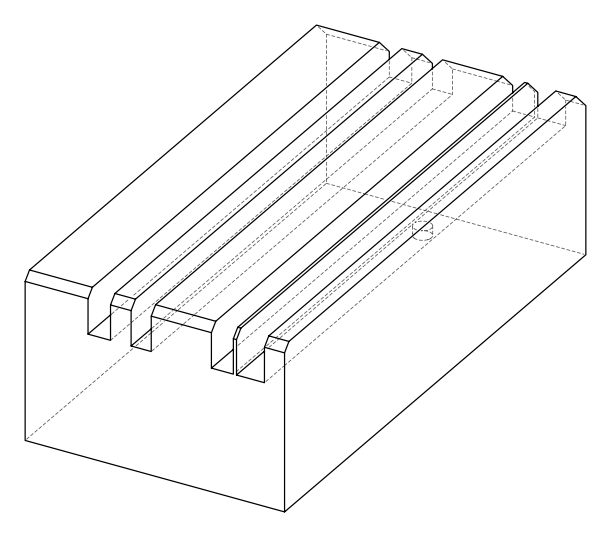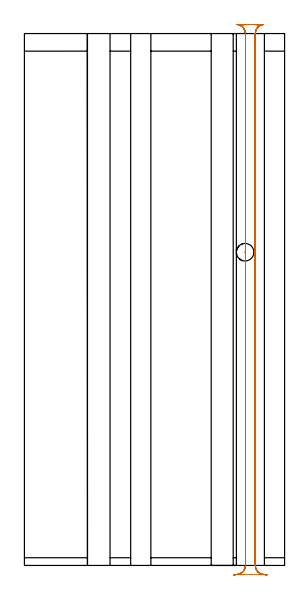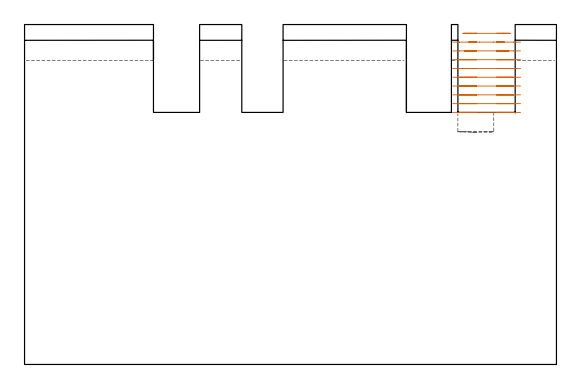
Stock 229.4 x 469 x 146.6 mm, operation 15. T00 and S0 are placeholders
(PLAN: 15 operations, 2 tool changes, 94 min)
(1 INDEXABLE_INSERT_DRILL_BLIND_HOLE_FROM_SOLID | STEP1POCKET | NXT0302_002 | 0.2 min | 8712 mm3)
(2 AREA_MILL | FG_CHAMFER_SURFACE | UGT0205_001 | 0.23 min | 263 mm3)
(3 AREA_MILL_1 | FG_CHAMFER_SURFACE_1 | UGT0205_001 | 1.11 min | 3015 mm3)
(4 AREA_MILL_2 | FG_CHAMFER_SURFACE_2 | UGT0205_001 | 0.33 min | 2089 mm3)
(5 AREA_MILL_3 | FG_CHAMFER_SURFACE_3 | UGT0205_001 | 0.62 min | 620 mm3)
(6 AREA_MILL_4 | FG_CHAMFER_SURFACE_4 | UGT0205_001 | 1.12 min | 3940 mm3)
(7 AREA_MILL_5 | FG_CHAMFER_SURFACE_5 | UGT0205_001 | 1.51 min | 1384 mm3)
(8 AREA_MILL_6 | FG_CHAMFER_SURFACE_6 | UGT0205_001 | 2.93 min | 7552 mm3)
(9 AREA_MILL_7 | FG_CHAMFER_SURFACE_7 | UGT0205_001 | 1.46 min | 1430 mm3)
(10 AREA_MILL_8 | FG_CHAMFER_SURFACE_8 | UGT0205_001 | 2.81 min | 8052 mm3)
(11 AREA_MILL_9 | FG_CHAMFER_SURFACE_9 | UGT0205_001 | 0.61 min | 511 mm3)
(12 MILL_RECTANGULAR_SLOT | SLOT_RECTANGULAR | NXT0201_012 | Follow Part, ap 4, ae 75% | 20.22 min | 342941 mm3)
(13 MILL_RECTANGULAR_SLOT_1 | SLOT_RECTANGULAR_1 | NXT0201_012 | Follow Part, ap 4, ae 75% | 20.24 min | 351825 mm3)
(14 MILL_RECTANGULAR_SLOT_2 | SLOT_RECTANGULAR_2 | NXT0201_012 | Follow Part, ap 4, ae 75% | 20.24 min | 314585 mm3)
(15 MILL_RECTANGULAR_SLOT_3 | SLOT_RECTANGULAR_3 | NXT0201_012 | Follow Part, ap 4, ae 75% | 20.42 min | 429928 mm3)
(TOOL NXT0302_002 | Index. Insert Drill 15.5mm [880-D1550L20-05] | D15.5 PA176 FL78 Z2)
(TOOL UGT0205_001 | Chamfer Mill 20 x 3 x 45 deg. | D20 FL50 Z2)
(TOOL NXT0201_012 | ENDMILL 16mm [2P460-1600-NA 1630] | D16 FL38 Z6)
(OP 15 MILL_RECTANGULAR_SLOT_3)
G17 G21 G94 G90
T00 M6
G54
G17 G0 G90 X189.558 Y477.12 S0 M3
G43 Z156.6 H1
Z142.81
G94 G1 X191.9 Y475.245 F250.
G2 X194.9 Y469. R8. F500.
G1 Y277.445
G2 X194.803 Y276.2 R8.
X194.9 Y274.955 R8.
G1 Y0.
G2 X189.117 Y-7.687 R8.
G1 X189.109 Y-7.716
G3 X191.223 Y-8. R8.
G1 X207.272
G3 X209.388 Y-7.715 R8.
G1 X209.38 Y-7.686
G2 X203.6 Y0. R8.
G1 Y469.
G2 X206.6 Y475.245 R8.
G1 X208.942 Y477.12 F250.
G0 Z156.6
X213.897 Y-8.23
Z139.02
G1 X210.908 Y-7.97
G2 X203.6 Y0. R8. F500.
G1 Y469.
G2 X206.946 Y475.507 R8.
G3 X202.292 Y477. R8.
G1 X196.222
G3 X191.561 Y475.502 R8.
G2 X194.9 Y469. R8.
G1 Y277.445
G2 X194.803 Y276.2 R8.
X194.9 Y274.955 R8.
G1 Y0.
G2 X187.592 Y-7.97 R8.
G1 X184.603 Y-8.23 F250.
G0 X213.897 Z135.23
G1 X210.908 Y-7.97
G2 X203.6 Y0. R8. F500.
G1 Y469.
G2 X208.846 Y476.511 R8.
G1 X208.856 Y476.539
G3 X206.181 Y477. R8.
G1 X192.376
G3 X189.672 Y476.529 R8.
G1 X189.682 Y476.501
G2 X194.9 Y469. R8.
G1 Y277.445
G2 X194.803 Y276.2 R8.
X194.9 Y274.955 R8.
G1 Y0.
G2 X187.592 Y-7.97 R8.
G1 X184.603 Y-8.23 F250.
G0 X213.897 Z131.44
G1 X210.908 Y-7.97
G2 X203.6 Y0. R8. F500.
G1 Y469.
G2 X210.824 Y476.962 R8.
G1 X210.825 Y476.992
G3 X210.472 Y477. R8.
G1 X187.903
G3 X187.639 Y476.996 R8.
G1 X187.64 Y476.966
G2 X194.9 Y469. R8.
G1 Y277.445
G2 X194.803 Y276.2 R8.
X194.9 Y274.955 R8.
G1 Y0.
G2 X187.592 Y-7.97 R8.
G1 X184.603 Y-8.23 F250.
G0 X213.897 Z127.65
G1 X210.908 Y-7.97
G2 X203.6 Y0. R8. F500.
G1 Y469.
G2 X210.906 Y476.97 R8.
G1 Y477.
X210.524
X210.472
X187.903
X187.827
X187.596
Y476.97
G2 X194.9 Y469. R8.
G1 Y277.445
G2 X194.803 Y276.2 R8.
X194.9 Y274.955 R8.
G1 Y0.
G2 X187.592 Y-7.97 R8.
G1 X184.603 Y-8.23 F250.
G0 X213.897 Z123.86
G1 X210.908 Y-7.97
G2 X203.6 Y0. R8. F500.
G1 Y469.
G2 X210.906 Y476.97 R8.
G1 Y477.
X187.596
Y476.97
G2 X194.9 Y469. R8.
G1 Y277.445
G2 X194.803 Y276.2 R8.
X194.9 Y274.955 R8.
G1 Y0.
G2 X187.592 Y-7.97 R8.
G1 X184.603 Y-8.23 F250.
G0 X213.897 Z120.07
G1 X210.908 Y-7.97
G2 X203.6 Y0. R8. F500.
G1 Y469.
G2 X210.908 Y476.97 R8.
G1 Y477.
X187.592
Y476.97
G2 X194.9 Y469. R8.
G1 Y277.445
G2 X194.803 Y276.2 R8.
X194.9 Y274.955 R8.
G1 Y0.
G2 X187.592 Y-7.97 R8.
G1 X184.603 Y-8.23 F250.
G0 X213.897 Z116.28
G1 X210.908 Y-7.97
G2 X203.6 Y0. R8. F500.
G1 Y469.
G2 X210.908 Y476.97 R8.
G1 Y477.
X187.592
Y476.97
G2 X194.9 Y469. R8.
G1 Y277.445
G2 X194.803 Y276.2 R8.
X194.9 Y274.955 R8.
G1 Y0.
G2 X187.592 Y-7.97 R8.
G1 X184.603 Y-8.23 F250.
G0 X213.897 Z112.49
G1 X210.908 Y-7.97
G2 X203.6 Y0. R8. F500.
G1 Y469.
G2 X210.906 Y476.97 R8.
G1 Y477.
X187.597
Y476.97
G2 X194.9 Y469. R8.
G1 Y277.445
G2 X194.803 Y276.2 R8.
X194.9 Y274.955 R8.
G1 Y0.
G2 X187.592 Y-7.97 R8.
G1 X184.603 Y-8.23 F250.
G0 X213.897 Z108.7
G1 X210.908 Y-7.97
G2 X203.6 Y0. R8. F500.
G1 Y469.
G2 X210.904 Y476.97 R8.
G1 Y477.
X187.601 Y476.999
Y476.969
G2 X194.9 Y469. R8.
G1 Y277.445
G2 X194.803 Y276.2 R8.
X194.9 Y274.955 R8.
G1 Y0.
G2 X187.592 Y-7.97 R8.
G1 X184.603 Y-8.23 F250.
G0 Z156.6
M5
M2
